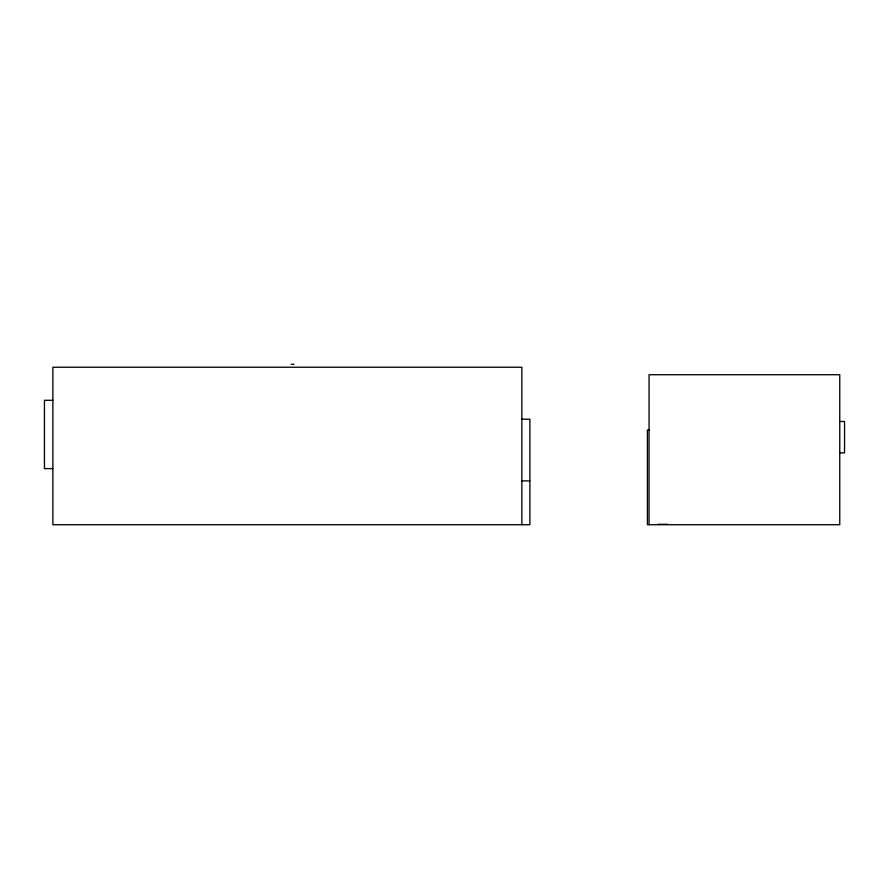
<?xml version="1.0" encoding="UTF-8"?>
<svg xmlns="http://www.w3.org/2000/svg" width="889" height="889" viewBox="0 0 889 889"><rect width="100%" height="100%" fill="white"/><g stroke="black" fill="none" stroke-linecap="round" stroke-linejoin="round"><path stroke-width="1.33" d="M291.148 364.279L294.048 364.279M52.862 400.294L44.45 400.294L44.45 468.603L52.862 468.603M521.865 419.208L529.888 419.208L529.888 524.721L52.862 524.721L52.862 367.235L521.865 367.235L521.865 524.721M839.761 421.486L844.55 421.486L844.55 452.857L839.761 452.857M649.059 429.998L647.403 429.998L647.403 524.721L839.761 524.721L839.761 374.725L649.059 374.725L649.059 524.721M521.865 480.905L529.888 480.905M658.204 524.299L667.795 524.299"/></g></svg>
